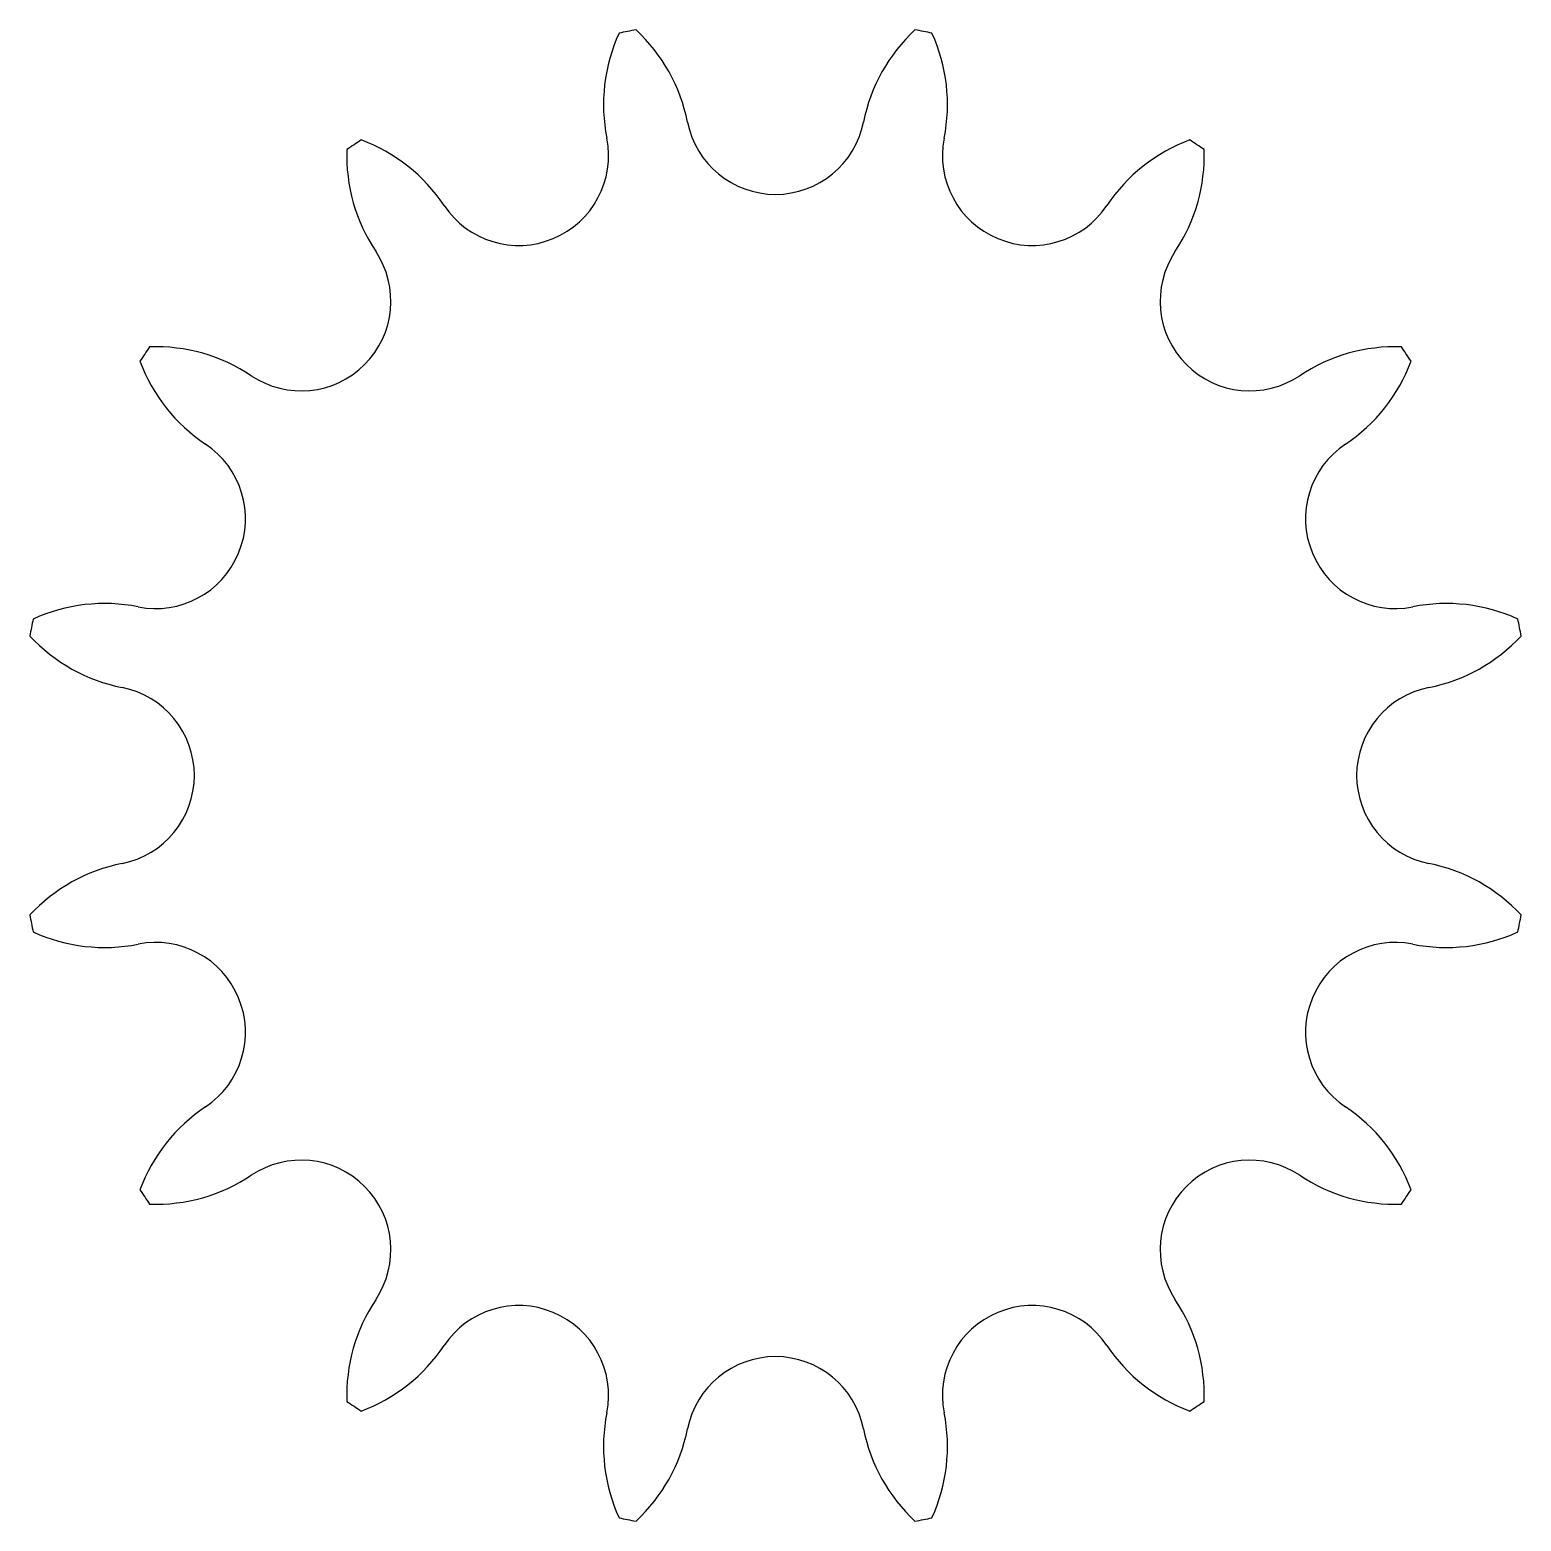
# Model space of a CAD drawing. Header units: millimetres. Extents: x -36.2 to 36.2, y -36.2 to 36.2.
import ezdxf

# ---------------------------------------------------------------- set-up
doc = ezdxf.new("R2010")
doc.units = ezdxf.units.MM

msp = doc.modelspace()

# ---------------------------------------------------------------- linework, layer by layer
at = {"color": 7, "linetype": 'Continuous', "lineweight": 25}
for centre, radius, start, end in [((0, 0), 36.804, 100.59486, 101.90514), ((0, 0), 36.804, 78.09486, 79.40514), ((0, 32.549), 8.345, 155.47926, 191.25), ((-12.456, 30.071), 8.345, 11.25, 47.02074), ((12.456, 30.071), 8.345, 132.97926, 168.75), ((0, 32.549), 8.345, 348.75, 24.52074), ((0, 32.549), 4.355, 191.25, 348.75), ((0, 0), 36.804, 123.09486, 124.40514), ((-23.016, 23.016), 8.345, 33.75, 69.52074), ((-12.456, 30.071), 4.355, 213.75, 11.25), ((12.456, 30.071), 4.355, 168.75, 326.25), ((23.016, 23.016), 8.345, 110.47926, 146.25), ((0, 0), 36.804, 55.59486, 56.90514), ((-12.456, 30.071), 8.345, 177.97926, 213.75), ((12.456, 30.071), 8.345, 326.25, 2.02074), ((-23.016, 23.016), 4.355, 236.25, 33.75), ((23.016, 23.016), 4.355, 146.25, 303.75), ((0, 0), 36.804, 145.59486, 146.90514), ((-30.071, 12.456), 8.345, 56.25, 92.02074), ((30.071, 12.456), 8.345, 87.97926, 123.75), ((0, 0), 36.804, 33.09486, 34.40514), ((-23.016, 23.016), 8.345, 200.47926, 236.25), ((23.016, 23.016), 8.345, 303.75, 339.52074), ((-30.071, 12.456), 4.355, 258.75, 56.25), ((30.071, 12.456), 4.355, 123.75, 281.25), ((-32.549, 0), 8.345, 78.75, 114.52074), ((32.549, 0), 8.345, 65.47926, 101.25), ((0, 0), 36.804, 168.09486, 169.40514), ((0, 0), 36.804, 10.59486, 11.90514), ((-30.071, 12.456), 8.345, 222.97926, 258.75), ((30.071, 12.456), 8.345, 281.25, 317.02074), ((-32.549, 0), 4.355, 281.25, 78.75), ((32.549, 0), 4.355, 101.25, 258.75), ((-30.071, -12.456), 8.345, 101.25, 137.02074), ((30.071, -12.456), 8.345, 42.97926, 78.75), ((0, 0), 36.804, 190.59486, 191.90514), ((0, 0), 36.804, 348.09486, 349.40514), ((-32.549, 0), 8.345, 245.47926, 281.25), ((32.549, 0), 8.345, 258.75, 294.52074), ((-30.071, -12.456), 4.355, 303.75, 101.25), ((30.071, -12.456), 4.355, 78.75, 236.25), ((-23.016, -23.016), 8.345, 123.75, 159.52074), ((23.016, -23.016), 8.345, 20.47926, 56.25), ((-23.016, -23.016), 4.355, 326.25, 123.75), ((23.016, -23.016), 4.355, 56.25, 213.75), ((-30.071, -12.456), 8.345, 267.97926, 303.75), ((30.071, -12.456), 8.345, 236.25, 272.02074), ((0, 0), 36.804, 213.09486, 214.40514), ((0, 0), 36.804, 325.59486, 326.90514), ((-12.456, -30.071), 8.345, 146.25, 182.02074), ((-12.456, -30.071), 4.355, 348.75, 146.25), ((12.456, -30.071), 4.355, 33.75, 191.25), ((12.456, -30.071), 8.345, 357.97926, 33.75), ((-23.016, -23.016), 8.345, 290.47926, 326.25), ((0, -32.549), 4.355, 11.25, 168.75), ((23.016, -23.016), 8.345, 213.75, 249.52074), ((0, 0), 36.804, 235.59486, 236.90514), ((0, 0), 36.804, 303.09486, 304.40514), ((0, -32.549), 8.345, 168.75, 204.52074), ((0, -32.549), 8.345, 335.47926, 11.25), ((-12.456, -30.071), 8.345, 312.97926, 348.75), ((12.456, -30.071), 8.345, 191.25, 227.02074), ((0, 0), 36.804, 258.09486, 259.40514), ((0, 0), 36.804, 280.59486, 281.90514)]:
    msp.add_arc(centre, radius, start, end, dxfattribs=at)

doc.saveas('drawing.dxf')
